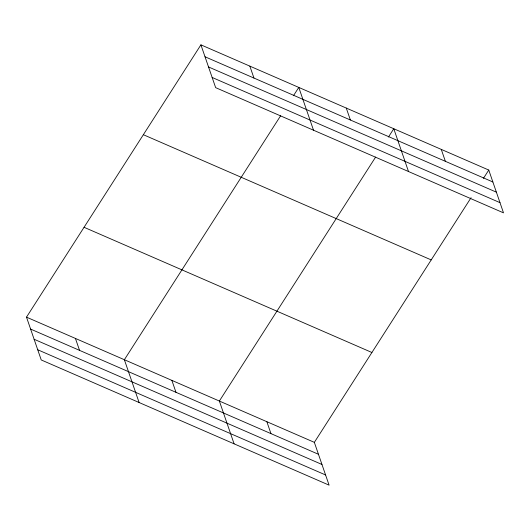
<?xml version="1.0" encoding="UTF-8"?>
<svg xmlns="http://www.w3.org/2000/svg" width="530" height="530" viewBox="0 0 530 530"><rect width="100%" height="100%" fill="white"/><g stroke="black" fill="none" stroke-linecap="round" stroke-linejoin="round"><path stroke-width="0.79" d="M26.5 317.152L314.35 442.358L329.09 485.155L41.234 359.95L26.5 317.152L200.91 44.845L488.766 170.05L503.5 212.848L215.65 87.642L200.91 44.845M280.628 115.759L124.371 359.724L139.105 402.522M293.468 95.711L298.781 87.417L313.515 130.208M375.624 157.072L219.36 401.044L234.094 443.835M388.464 137.025L393.777 128.73L408.511 171.528M314.35 442.358L471.057 197.703M483.453 178.345L488.766 170.05M205.017 56.77L492.867 181.976M208.528 66.952L496.378 192.158M212.139 77.453L499.989 202.659M143.358 134.706L431.208 259.912M84.058 227.29L371.908 352.496M30.608 329.077L318.457 454.283M34.112 339.266L321.962 464.472M37.729 349.76L325.579 474.966M441.271 149.394L445.372 161.312M346.275 108.074L350.383 119.999M249.849 66.131L253.95 78.049M266.855 421.701L270.962 433.626M171.866 380.381L175.973 392.306M75.432 338.438L79.54 350.363"/></g></svg>
